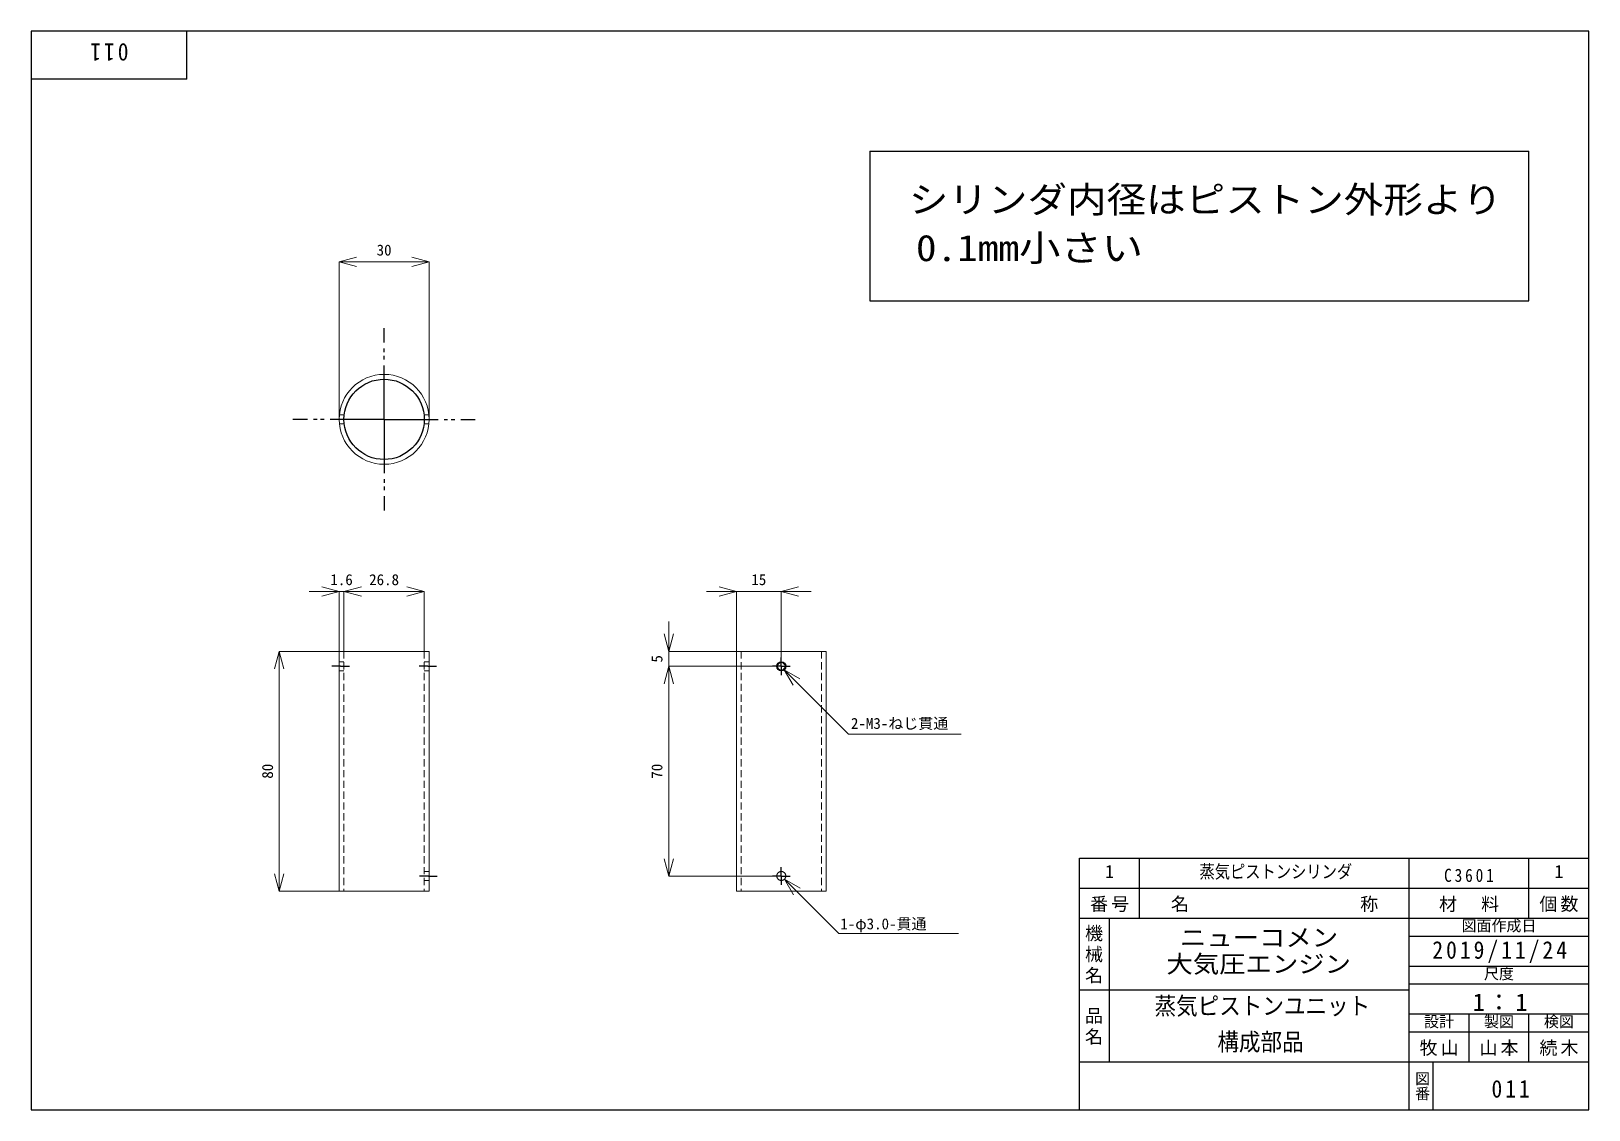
# Model space of a CAD drawing. Units: millimetres at full size, sheet at 1:2. Extents: x -260 to 260, y -187 to 173.
import ezdxf
from ezdxf.enums import TextEntityAlignment as Align

# ---------------------------------------------------------------- set-up
doc = ezdxf.new("R2010")
doc.units = ezdxf.units.MM
doc.header["$LTSCALE"] = 2
doc.linetypes.add('DASHED1', pattern=[1.8, 1.2, -0.6])
doc.linetypes.add('DOUBLE_CHAIN2', pattern=[12.8, 9, -1, 0.6, -0.6, 0.6, -1])
doc.layers.add('0-7_表題欄内文字', color=7, linetype='Continuous')
for name, color, linetype, lineweight in [('0-F_輪郭線・表題欄', 7, 'Continuous', 25), ('1-1_実線', 7, 'Continuous', 18), ('1-2_中央線', 7, 'DOUBLE_CHAIN2', 25), ('1-3_隠れ線', 4, 'DASHED1', 9), ('1-9_寸法線', 4, 'Continuous', 9), ('1-E', 7, 'Continuous', 25)]:
    doc.layers.add(name, color=color, linetype=linetype, lineweight=lineweight)
doc.styles.add('@ＭＳ ゴシック', font='')
doc.styles.add('ＭＳ ゴシック', font='')
doc.styles.get('@ＭＳ ゴシック').set_extended_font_data('@MS Gothic')
doc.styles.get('ＭＳ ゴシック').set_extended_font_data('MS Gothic')

msp = doc.modelspace()

# ---------------------------------------------------------------- linework, layer by layer
at = {"layer": '0-F_輪郭線・表題欄'}
for p, q in [((-260, 173), (-260, -187)), ((260, 173), (-260, 173)), ((-208, 157), (-208, 173)), ((260, -187), (260, 173)), ((-208, 157), (-260, 157)), ((90, -103), (260, -103)), ((90, -187), (90, -103)), ((110, -123), (110, -103)), ((200, -187), (200, -103)), ((240, -123), (240, -103)), ((90, -113), (260, -113)), ((90, -123), (260, -123)), ((100, -171), (100, -123)), ((200, -129), (260, -129)), ((200, -139), (260, -139)), ((200, -145), (260, -145)), ((90, -147), (200, -147)), ((200, -155), (260, -155)), ((220, -171), (220, -155)), ((240, -171), (240, -155)), ((200, -161), (260, -161)), ((90, -171), (260, -171)), ((208, -187), (208, -171)), ((-260, -187), (260, -187))]:
    msp.add_line(p, q, dxfattribs=at)
at = {"layer": '1-1_実線'}
for p, q in [((-157.168, -33.987), (-127.168, -33.987)), ((-157.168, -40.487), (-157.168, -33.987)), ((-127.168, -40.487), (-127.168, -33.987)), ((-24.581, -33.987), (5.419, -33.987)), ((-24.581, -113.987), (-24.581, -33.987)), ((5.419, -113.987), (5.419, -33.987)), ((-157.168, -113.987), (-157.168, -40.487)), ((-127.168, -113.987), (-127.168, -40.487)), ((-157.168, -113.987), (-127.168, -113.987)), ((-24.581, -113.987), (5.419, -113.987))]:
    msp.add_line(p, q, dxfattribs=at)
for points in [[(-10.085, -110.359), (-10.155, -110.332), (-10.224, -110.301), (-10.29, -110.268), (-10.355, -110.231), (-10.418, -110.191), (-10.478, -110.148), (-10.535, -110.103), (-10.59, -110.056), (-10.642, -110.007), (-10.691, -109.955), (-10.738, -109.901), (-10.783, -109.843), (-10.825, -109.783), (-10.865, -109.72), (-10.902, -109.656), (-10.936, -109.589), (-10.967, -109.52), (-10.994, -109.45), (-11.017, -109.379), (-11.036, -109.307), (-11.052, -109.235), (-11.065, -109.162), (-11.074, -109.089), (-11.079, -109.017), (-11.081, -108.946), (-11.079, -108.875), (-11.074, -108.803), (-11.065, -108.73), (-11.052, -108.658), (-11.036, -108.585), (-11.017, -108.513), (-10.994, -108.442), (-10.967, -108.372), (-10.936, -108.304), (-10.902, -108.237), (-10.865, -108.172), (-10.825, -108.109), (-10.783, -108.049), (-10.738, -107.992)], [(-10.738, -107.992), (-10.691, -107.937), (-10.642, -107.886), (-10.59, -107.837), (-10.535, -107.789), (-10.478, -107.744), (-10.418, -107.702), (-10.355, -107.662), (-10.29, -107.625), (-10.224, -107.591), (-10.155, -107.56), (-10.085, -107.534), (-10.014, -107.51), (-9.942, -107.491), (-9.869, -107.475), (-9.797, -107.462), (-9.724, -107.453), (-9.652, -107.448), (-9.581, -107.446), (-9.51, -107.448), (-9.438, -107.453), (-9.365, -107.462), (-9.292, -107.475), (-9.22, -107.491), (-9.148, -107.51), (-9.077, -107.534), (-9.007, -107.56), (-8.938, -107.591), (-8.871, -107.625), (-8.807, -107.662), (-8.744, -107.702), (-8.684, -107.744), (-8.626, -107.789), (-8.572, -107.837), (-8.52, -107.886), (-8.471, -107.937), (-8.424, -107.992), (-8.379, -108.049), (-8.336, -108.109), (-8.297, -108.172)], [(-8.081, -108.946), (-8.083, -109.017), (-8.088, -109.089), (-8.097, -109.162), (-8.109, -109.235), (-8.125, -109.307), (-8.145, -109.379), (-8.168, -109.45), (-8.195, -109.52), (-8.226, -109.589), (-8.26, -109.656), (-8.297, -109.72), (-8.336, -109.783), (-8.379, -109.843), (-8.424, -109.901), (-8.471, -109.955), (-8.52, -110.007), (-8.572, -110.056), (-8.626, -110.103), (-8.684, -110.148), (-8.744, -110.191), (-8.807, -110.231), (-8.871, -110.268), (-8.938, -110.301), (-9.007, -110.332), (-9.077, -110.359), (-9.148, -110.382), (-9.22, -110.402), (-9.292, -110.418), (-9.365, -110.43), (-9.438, -110.439), (-9.51, -110.444), (-9.581, -110.446), (-9.652, -110.444), (-9.724, -110.439), (-9.797, -110.43), (-9.869, -110.418), (-9.942, -110.402), (-10.014, -110.382), (-10.085, -110.359)], [(-8.297, -108.172), (-8.26, -108.237), (-8.226, -108.304), (-8.195, -108.372), (-8.168, -108.442), (-8.145, -108.513), (-8.125, -108.585), (-8.109, -108.658), (-8.097, -108.73), (-8.088, -108.803), (-8.083, -108.875), (-8.081, -108.946)]]:
    msp.add_lwpolyline(points, dxfattribs=at)
msp.add_circle((-142.168, 43.449), 15, dxfattribs=at)
at = {"layer": '1-1_実線', "lineweight": 25}
for centre, radius in [((-142.168, 43.449), 13.4), ((-9.582, -38.983), 1.5)]:
    msp.add_circle(centre, radius, dxfattribs=at)
at = {"layer": '1-1_実線', "color": 4, "lineweight": 9}
msp.add_circle((-9.582, -38.983), 1.25, dxfattribs=at)
at = {"layer": '1-2_中央線'}
for p, q in [((-142.168, 43.449), (-142.168, 73.88)), ((-142.168, 43.449), (-172.599, 43.449)), ((-142.168, 43.449), (-142.168, 13.018)), ((-142.168, 43.449), (-111.738, 43.449)), ((-9.582, -38.983), (-9.582, -36.057)), ((-156.703, -38.983), (-159.629, -38.983)), ((-156.703, -38.983), (-153.778, -38.983)), ((-127.587, -38.983), (-130.513, -38.983)), ((-127.587, -38.983), (-124.662, -38.983)), ((-9.582, -38.983), (-12.507, -38.983)), ((-9.582, -38.983), (-9.582, -41.908)), ((-9.582, -38.983), (-6.656, -38.983)), ((-127.401, -108.982), (-130.326, -108.982)), ((-127.401, -108.982), (-124.475, -108.982)), ((-9.582, -108.982), (-12.507, -108.982)), ((-9.582, -108.982), (-9.582, -106.056)), ((-9.582, -108.982), (-9.582, -111.907)), ((-9.582, -108.982), (-6.656, -108.982))]:
    msp.add_line(p, q, dxfattribs=at)
at = {"layer": '1-3_隠れ線', "linetype": 'Continuous'}
for p, q in [((-157.168, 96.013), (-127.168, 96.013)), ((-157.168, -13.987), (-155.568, -13.987)), ((-155.568, -13.987), (-128.768, -13.987)), ((-177.168, -33.987), (-177.168, -113.987))]:
    msp.add_line(p, q, dxfattribs=at)
at = {"layer": '1-3_隠れ線'}
for p, q in [((-157.093, 44.949), (-155.484, 44.949)), ((-157.093, 41.949), (-155.484, 41.949)), ((-127.244, 44.949), (-128.853, 44.949)), ((-127.244, 41.949), (-128.853, 41.949)), ((-155.568, -33.987), (-155.568, -113.987)), ((-128.768, -33.987), (-128.768, -113.987)), ((-22.981, -33.987), (-22.981, -113.987)), ((3.819, -33.987), (3.819, -113.987)), ((-155.568, -37.454), (-157.168, -37.454)), ((-155.568, -40.446), (-157.168, -40.446)), ((-127.168, -37.454), (-128.768, -37.454)), ((-127.168, -40.446), (-128.768, -40.446)), ((-127.168, -107.446), (-128.768, -107.446)), ((-127.168, -110.444), (-128.768, -110.444))]:
    msp.add_line(p, q, dxfattribs=at)
at = {"layer": '1-9_寸法線'}
for p, q in [((-157.168, 96.013), (-151.373, 97.566)), ((-157.168, 96.013), (-151.373, 94.46)), ((-157.168, 96.013), (-157.168, 43.449)), ((-127.168, 96.013), (-132.964, 97.566)), ((-127.168, 96.013), (-132.964, 94.46)), ((-127.168, 96.013), (-127.168, 43.449)), ((-157.168, -13.987), (-167.168, -13.987)), ((-157.168, -13.987), (-162.964, -12.434)), ((-157.168, -13.987), (-162.964, -15.54)), ((-157.168, -13.987), (-157.168, -33.987)), ((-155.568, -13.987), (-149.773, -12.434)), ((-155.568, -13.987), (-149.773, -12.434)), ((-155.568, -13.987), (-145.568, -13.987)), ((-155.568, -13.987), (-149.773, -15.54)), ((-155.568, -13.987), (-149.773, -15.54)), ((-155.568, -13.987), (-155.568, -33.987)), ((-128.768, -13.987), (-134.564, -12.434)), ((-128.768, -13.987), (-134.564, -15.54)), ((-128.768, -13.987), (-128.768, -33.987)), ((-24.581, -13.987), (-34.581, -13.987)), ((-24.581, -13.987), (-30.376, -12.434)), ((-24.581, -13.987), (-30.376, -15.54)), ((-24.581, -13.987), (-9.582, -13.987)), ((-24.581, -13.987), (-24.581, -33.987)), ((-9.582, -13.987), (-3.786, -12.434)), ((-9.582, -13.987), (0.418, -13.987)), ((-9.582, -13.987), (-3.786, -15.54)), ((-9.582, -13.987), (-9.582, -36.097)), ((-47.168, -33.987), (-47.168, -23.987)), ((-47.168, -33.987), (-48.721, -28.192)), ((-47.168, -33.987), (-45.615, -28.192)), ((-177.168, -33.987), (-178.721, -39.783)), ((-177.168, -33.987), (-175.615, -39.783)), ((-177.168, -33.987), (-157.168, -33.987)), ((-47.168, -33.987), (-47.168, -38.983)), ((-47.168, -33.987), (-23.081, -33.987)), ((-47.168, -38.983), (-48.721, -44.778)), ((-47.168, -38.983), (-48.721, -44.778)), ((-47.168, -38.983), (-45.615, -44.778)), ((-47.168, -38.983), (-45.615, -44.778)), ((-47.168, -38.983), (-37.168, -38.983)), ((-47.168, -38.983), (-47.168, -108.982)), ((-47.168, -38.983), (-12.507, -38.983)), ((-8.575, -40.125), (-3.379, -43.125)), ((-8.575, -40.125), (-5.575, -45.321)), ((-47.168, -108.982), (-48.721, -103.186)), ((-47.168, -108.982), (-45.615, -103.186)), ((-177.168, -113.987), (-178.721, -108.192)), ((-177.168, -113.987), (-175.615, -108.192)), ((-47.168, -108.982), (-12.507, -108.982)), ((-177.168, -113.987), (-157.168, -113.987)), ((-8.519, -110.053), (-3.323, -113.053)), ((-8.519, -110.053), (-5.519, -115.249)), ((-8.519, -110.053), (9.585, -128.157)), ((9.585, -128.157), (49.534, -128.157))]:
    msp.add_line(p, q, dxfattribs=at)
msp.add_lwpolyline([(-8.575, -40.125), (12.886, -61.586), (50.428, -61.586)], dxfattribs=at)
at = {"layer": '1-E'}
for p, q in [((20, 133), (240, 133)), ((20, 133), (20, 83)), ((240, 83), (240, 133)), ((20, 83), (240, 83))]:
    msp.add_line(p, q, dxfattribs=at)

# ---------------------------------------------------------------- texts
at = {"layer": '0-7_表題欄内文字', "style": 'ＭＳ ゴシック'}
for p in [(98.5, -111), (248.5, -111)]:
    msp.add_text('1', height=4.399, dxfattribs=at).set_placement(p, align=Align.BOTTOM_LEFT)
for s, height, width, p in [('蒸気ピストンシリンダ', 4.399, 0.85, (130, -111)), ('ニューコメン', 5.865, 1.1, (123.5, -134.192)), ('大気圧エンジン', 5.865, 1.1, (119, -142.998)), ('蒸気ピストンユニット', 5.865, 0.9, (115, -157)), ('構成部品', 5.865, 0.9, (136, -169))]:
    msp.add_text(s, height=height, dxfattribs=dict(at, width=width)).set_placement(p, align=Align.BOTTOM_LEFT)
at = {"layer": '0-7_表題欄内文字', "color": 4, "style": 'ＭＳ ゴシック'}
for s, p in [('図面作成日', (217.5, -128.5)), ('尺度', (225, -144.5)), ('設計', (205, -160.5)), ('製図', (225, -160.5)), ('検図', (245, -160.5))]:
    msp.add_text(s, height=3.666, dxfattribs=at).set_placement(p, align=Align.BOTTOM_LEFT)
at = {"layer": '0-7_表題欄内文字', "color": 4, "style": '@ＭＳ ゴシック'}
msp.add_text('図番', height=3.666, rotation=270, dxfattribs=at).set_placement((201.5, -174), align=Align.BOTTOM_LEFT)
at = {"layer": '0-7_表題欄内文字', "attachment_point": 7}
for s, insert, char_height, rotation, style in [('\\T1.27;\\W0.9;011', (-227.5, 169), 5.865, 180, 'ＭＳ ゴシック'), ('\\T1.17;機械名', (92, -125), 4.399, 270, '@ＭＳ ゴシック'), ('\\T1.17;品名', (92, -152.5), 4.399, 270, '@ＭＳ ゴシック')]:
    msp.add_mtext(s, dxfattribs=dict(at, insert=insert, char_height=char_height, rotation=rotation, style=style))
at = {"layer": '0-7_表題欄内文字', "attachment_point": 7, "style": 'ＭＳ ゴシック'}
for s, insert, char_height in [('\\T1.38;\\W0.85;C3601', (211.681, -111), 4.399), ('\\T1.17;番号', (93.5, -121), 4.399), ('\\T1.17;名\u3000\u3000\u3000\u3000\u3000\u3000\u3000\u3000称', (120.5, -121), 4.399), ('\\T1.17;材\u3000料', (210, -121), 4.399), ('\\T1.17;個数', (243.5, -121), 4.399), ('\\T1.28;\\W0.9;2019/11/24', (207.75, -138), 5.865), ('\\T1.19;1：1', (221.25, -154), 5.865), ('\\T1.17;牧山', (203.5, -169), 4.399), ('\\T1.17;山本', (223.5, -169), 4.399), ('\\T1.17;続木', (243.5, -169), 4.399), ('\\T1.27;\\W0.9;011', (227.5, -183), 5.865)]:
    msp.add_mtext(s, dxfattribs=dict(at, insert=insert, char_height=char_height))
at = {"layer": '1-1_実線', "color": 3, "style": 'ＭＳ ゴシック'}
for s, width, p in [('シリンダ内径はピストン外形より', 1.1, (33, 109.764)), ('0.1mm小さい', 1.15, (35.37, 93.613))]:
    msp.add_text(s, height=8.798, dxfattribs=dict(at, width=width)).set_placement(p, align=Align.BOTTOM_LEFT)
at = {"layer": '1-9_寸法線', "style": 'ＭＳ ゴシック'}
for s, p in [('30', (-144.668, 97.013)), ('1.6', (-160.118, -12.987)), ('26.8', (-147.168, -12.987)), ('15', (-19.581, -12.987)), ('2-M3-ねじ貫通', (13.673, -60.958)), ('1-φ3.0-貫通', (10.13, -127.857))]:
    msp.add_text(s, height=3.666, dxfattribs=at).set_placement(p, align=Align.BOTTOM_LEFT)
for s, p in [('5', (-48.168, -37.735)), ('80', (-178.168, -76.487)), ('70', (-48.168, -76.482))]:
    msp.add_text(s, height=3.666, rotation=90, dxfattribs=at).set_placement(p, align=Align.BOTTOM_LEFT)

doc.saveas('drawing.dxf')
